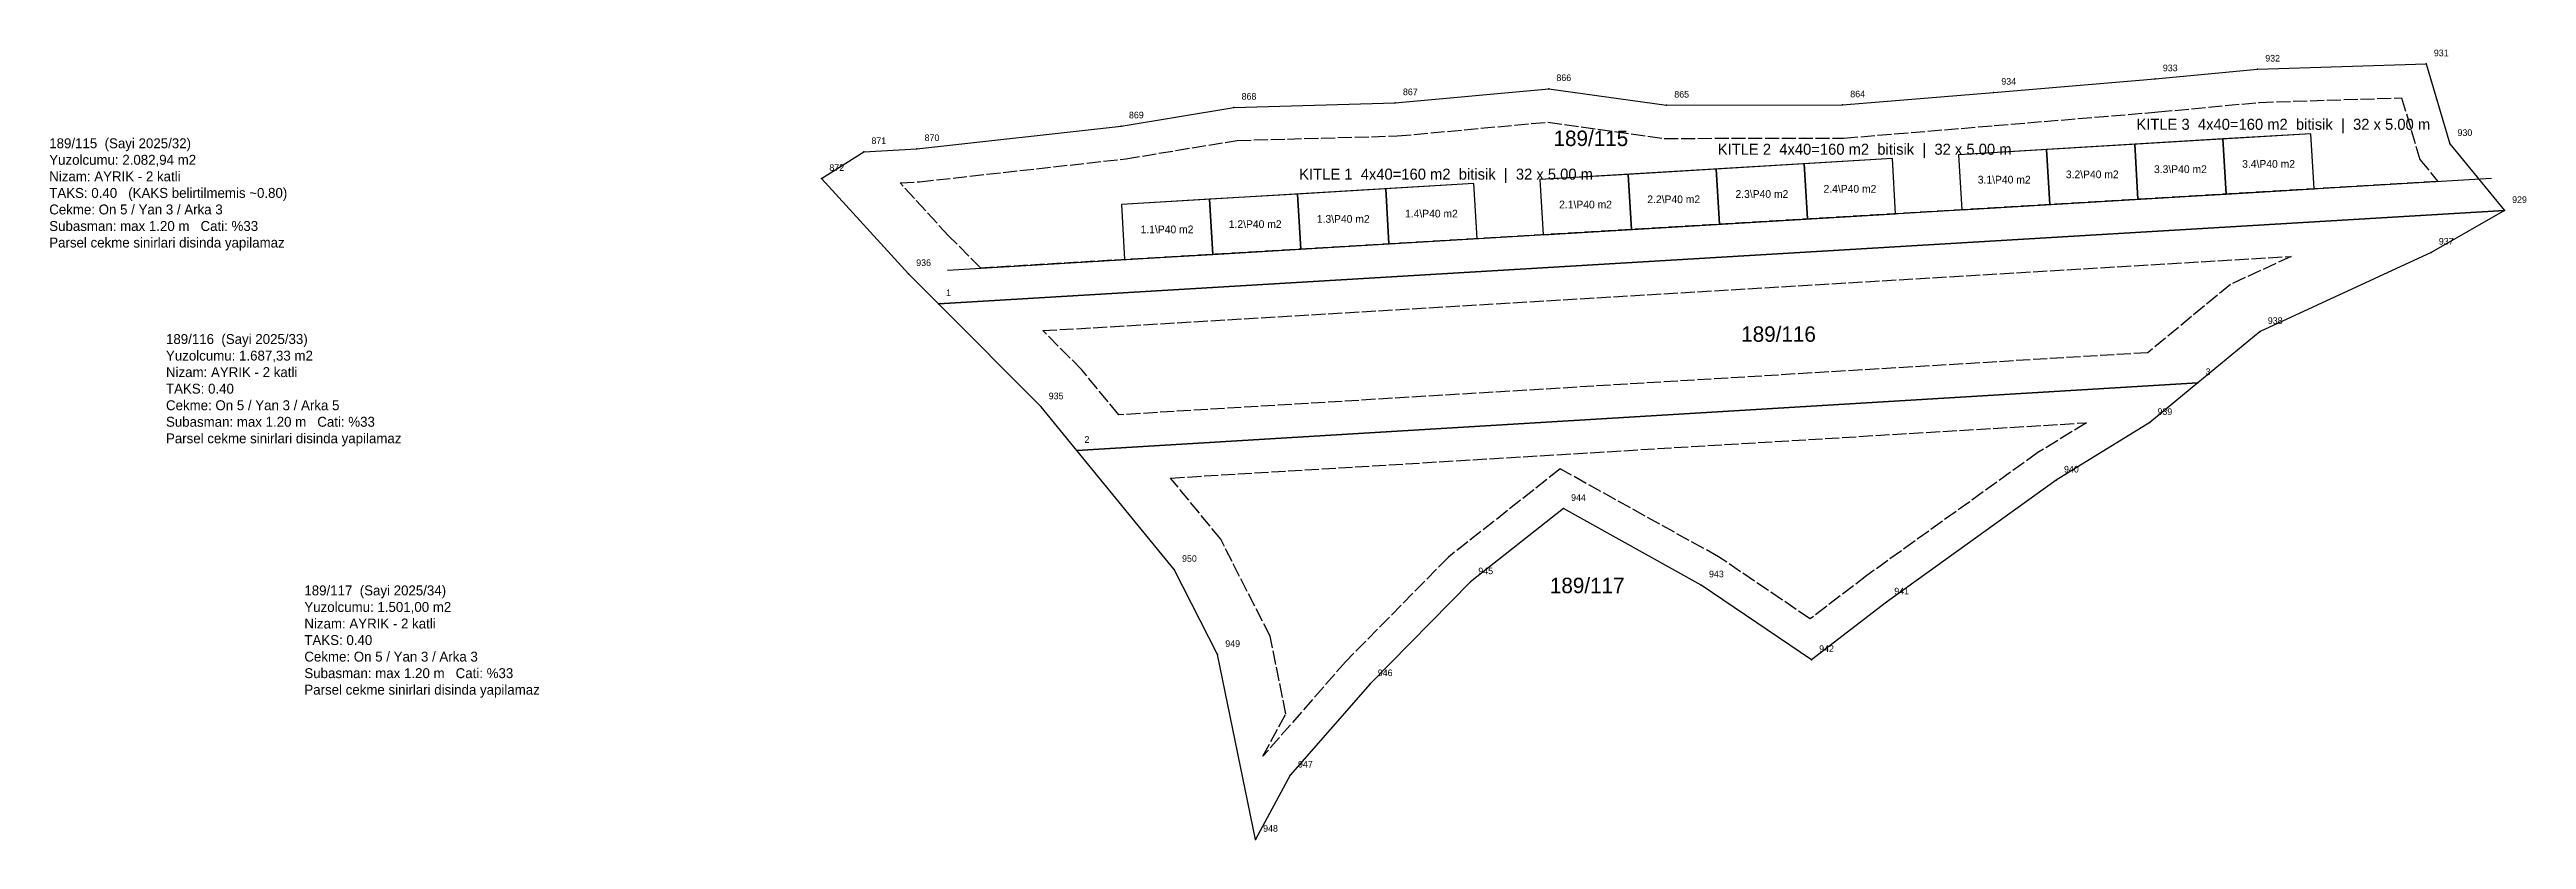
# Model space of a CAD drawing. Header units: metres. Extents: x 566327 to 566551, y 4178520 to 4178592.
import ezdxf
from ezdxf.enums import TextEntityAlignment as Align

# ---------------------------------------------------------------- set-up
doc = ezdxf.new("R2010")
doc.units = ezdxf.units.M
doc.linetypes.add('DASHED', pattern=[1.524, 1.27, -0.254])
for name, color, linetype in [('ADA_SINIR', 5, 'Continuous'), ('BINA_115', 1, 'Continuous'), ('BINA_NO_115', 7, 'Continuous'), ('CEKME_MESAFESI', 2, 'Continuous'), ('GUNEY_CEKME_115', 4, 'Continuous'), ('IMAR_NOTU', 4, 'Continuous'), ('KITLE_115', 6, 'Continuous'), ('NOKTA', 7, 'Continuous'), ('NOKTA_NO', 8, 'Continuous'), ('PARSEL_BOLME', 1, 'Continuous'), ('PARSEL_NO', 6, 'Continuous'), ('PARSEL_SINIR', 3, 'Continuous')]:
    doc.layers.add(name, color=color, linetype=linetype)

msp = doc.modelspace()

# ---------------------------------------------------------------- linework, layer by layer
at = {"layer": 'ADA_SINIR'}
msp.add_lwpolyline([(566396.58, 4178580.33), (566400.39, 4178582.76), (566405.21, 4178583.03), (566423.73, 4178585.09), (566433.94, 4178586.78), (566448.56, 4178587.19), (566462.47, 4178588.47), (566473.15, 4178586.97), (566489.1, 4178587), (566502.79, 4178588.14), (566517.43, 4178589.36), (566526.71, 4178590.24), (566541.99, 4178590.72), (566544.13, 4178583.49), (566549.08, 4178577.42), (566542.44, 4178573.64), (566526.94, 4178566.45), (566521.31, 4178561.81), (566516.94, 4178558.2), (566508.47, 4178552.98), (566493.09, 4178541.93), (566486.28, 4178536.71), (566476.3, 4178543.48), (566463.8, 4178550.41), (566455.39, 4178543.76), (566446.28, 4178534.52), (566439.05, 4178526.23), (566435.89, 4178520.41), (566432.46, 4178537.17), (566428.54, 4178544.88), (566419.7, 4178555.67), (566416.46, 4178559.62), (566407.16, 4178568.98), (566404.45, 4178571.7)], close=True, dxfattribs=at)
at = {"layer": 'BINA_115'}
for points in [[(566507.89, 4178577.98), (566515.87, 4178578.45), (566515.58, 4178583.44), (566507.59, 4178582.97)], [(566515.87, 4178578.45), (566523.86, 4178578.93), (566523.56, 4178583.92), (566515.58, 4178583.44)], [(566523.86, 4178578.93), (566531.85, 4178579.4), (566531.55, 4178584.39), (566523.56, 4178583.92)], [(566469.96, 4178575.72), (566477.94, 4178576.19), (566477.65, 4178581.19), (566469.66, 4178580.71)], [(566477.94, 4178576.19), (566485.93, 4178576.67), (566485.63, 4178581.66), (566477.65, 4178581.19)], [(566485.93, 4178576.67), (566493.91, 4178577.14), (566493.62, 4178582.14), (566485.63, 4178581.66)], [(566499.9, 4178577.5), (566507.89, 4178577.98), (566507.59, 4178582.97), (566499.61, 4178582.49)], [(566432.02, 4178573.46), (566440.01, 4178573.94), (566439.71, 4178578.93), (566431.73, 4178578.46)], [(566440.01, 4178573.94), (566447.99, 4178574.41), (566447.7, 4178579.4), (566439.71, 4178578.93)], [(566447.99, 4178574.41), (566455.98, 4178574.89), (566455.68, 4178579.88), (566447.7, 4178579.4)], [(566461.97, 4178575.24), (566469.96, 4178575.72), (566469.66, 4178580.71), (566461.67, 4178580.24)], [(566424.04, 4178572.99), (566432.02, 4178573.46), (566431.73, 4178578.46), (566423.74, 4178577.98)]]:
    msp.add_lwpolyline(points, close=True, dxfattribs=at)
at = {"layer": 'CEKME_MESAFESI', "linetype": 'DASHED'}
for points in [[(566405.46, 4178580.04), (566424.14, 4178582.12), (566434.23, 4178583.79), (566448.74, 4178584.19), (566462.4, 4178585.45), (566472.94, 4178583.97), (566489.23, 4178584), (566502.83, 4178585.13), (566517.7, 4178586.37), (566526.9, 4178587.24), (566539.77, 4178587.65), (566541.42, 4178582.06), (566543.05, 4178580.07), (566411, 4178572.21), (566408.07, 4178575.15), (566403.7, 4178579.94), (566405.46, 4178580.04)], [(566423.51, 4178558.91), (566420.17, 4178562.98), (566416.63, 4178566.54), (566529.75, 4178573.27), (566524.25, 4178570.72), (566516.76, 4178564.54), (566423.51, 4178558.91)], [(566486.17, 4178540.41), (566477.87, 4178546.04), (566463.51, 4178554), (566453.38, 4178546), (566444.08, 4178536.56), (566436.57, 4178527.95), (566438.66, 4178531.8), (566437.22, 4178538.83), (566432.75, 4178547.63), (566428.21, 4178553.18), (566511.21, 4178558.19), (566506.81, 4178555.48), (566491.3, 4178544.34), (566486.17, 4178540.41)]]:
    msp.add_lwpolyline(points, close=True, dxfattribs=at)
at = {"layer": 'GUNEY_CEKME_115'}
msp.add_line((566407.98, 4178572.03), (566547.9, 4178580.36), dxfattribs=at)
at = {"layer": 'KITLE_115'}
for points in [[(566499.9, 4178577.5), (566531.85, 4178579.4), (566531.55, 4178584.39), (566499.61, 4178582.49)], [(566461.97, 4178575.24), (566493.91, 4178577.14), (566493.62, 4178582.14), (566461.67, 4178580.24)], [(566424.04, 4178572.99), (566455.98, 4178574.89), (566455.68, 4178579.88), (566423.74, 4178577.98)]]:
    msp.add_lwpolyline(points, close=True, dxfattribs=at)
at = {"layer": 'NOKTA'}
for p in [(566526.71, 4178590.24), (566541.99, 4178590.72), (566462.47, 4178588.47), (566502.79, 4178588.14), (566517.43, 4178589.36), (566433.94, 4178586.78), (566448.56, 4178587.19), (566473.15, 4178586.97), (566489.1, 4178587), (566423.73, 4178585.09), (566544.13, 4178583.49), (566400.39, 4178582.76), (566405.21, 4178583.03), (566396.58, 4178580.33), (566549.08, 4178577.42), (566542.44, 4178573.64), (566404.45, 4178571.7), (566407.16, 4178568.98), (566526.94, 4178566.45), (566521.31, 4178561.81), (566416.46, 4178559.62), (566516.94, 4178558.2), (566419.7, 4178555.67), (566508.47, 4178552.98), (566463.8, 4178550.41), (566428.54, 4178544.88), (566455.39, 4178543.76), (566476.3, 4178543.48), (566493.09, 4178541.93), (566432.46, 4178537.17), (566486.28, 4178536.71), (566446.28, 4178534.52), (566439.05, 4178526.23), (566435.89, 4178520.41)]:
    msp.add_point(p, dxfattribs=at)
at = {"layer": 'PARSEL_BOLME'}
for p, q in [((566407.16, 4178568.98), (566549.08, 4178577.42)), ((566419.7, 4178555.67), (566521.31, 4178561.81))]:
    msp.add_line(p, q, dxfattribs=at)
at = {"layer": 'PARSEL_SINIR'}
for points in [[(566396.58, 4178580.33), (566400.39, 4178582.76), (566405.21, 4178583.03), (566423.73, 4178585.09), (566433.94, 4178586.78), (566448.56, 4178587.19), (566462.47, 4178588.47), (566473.15, 4178586.97), (566489.1, 4178587), (566502.79, 4178588.14), (566517.43, 4178589.36), (566526.71, 4178590.24), (566541.99, 4178590.72), (566544.13, 4178583.49), (566549.08, 4178577.42), (566407.16, 4178568.98), (566404.45, 4178571.7)], [(566407.16, 4178568.98), (566549.08, 4178577.42), (566542.44, 4178573.64), (566526.94, 4178566.45), (566521.31, 4178561.81), (566419.7, 4178555.67), (566416.46, 4178559.62)], [(566419.7, 4178555.67), (566521.31, 4178561.81), (566516.94, 4178558.2), (566508.47, 4178552.98), (566493.09, 4178541.93), (566486.28, 4178536.71), (566476.3, 4178543.48), (566463.8, 4178550.41), (566455.39, 4178543.76), (566446.28, 4178534.52), (566439.05, 4178526.23), (566435.89, 4178520.41), (566432.46, 4178537.17), (566428.54, 4178544.88)]]:
    msp.add_lwpolyline(points, close=True, dxfattribs=at)

# ---------------------------------------------------------------- texts
at = {"layer": 'BINA_NO_115'}
for s, p in [('KITLE 3  4x40=160 m2  bitisik  |  32 x 5.00 m', (566515.73, 4178584.75)), ('KITLE 2  4x40=160 m2  bitisik  |  32 x 5.00 m', (566477.79, 4178582.49)), ('KITLE 1  4x40=160 m2  bitisik  |  32 x 5.00 m', (566439.86, 4178580.23))]:
    msp.add_text(s, height=1, dxfattribs=at).set_placement(p)
for s, p in [('3.2\\P40 m2', (566511.73, 4178580.71)), ('3.3\\P40 m2', (566519.72, 4178581.18)), ('3.4\\P40 m2', (566527.71, 4178581.66)), ('2.2\\P40 m2', (566473.8, 4178578.45)), ('2.3\\P40 m2', (566481.79, 4178578.93)), ('2.4\\P40 m2', (566489.77, 4178579.4)), ('3.1\\P40 m2', (566503.75, 4178580.23)), ('1.2\\P40 m2', (566435.87, 4178576.2)), ('1.3\\P40 m2', (566443.85, 4178576.67)), ('1.4\\P40 m2', (566451.84, 4178577.15)), ('2.1\\P40 m2', (566465.81, 4178577.98)), ('1.1\\P40 m2', (566427.88, 4178575.72))]:
    msp.add_text(s, height=0.7, dxfattribs=at).set_placement(p, align=Align.MIDDLE_CENTER)
at = {"layer": 'IMAR_NOTU', "char_height": 0.9, "width": 60, "attachment_point": 1}
for s, insert in [('189/115  (Sayi 2025/32)\\PYuzolcumu: 2.082,94 m2\\PNizam: AYRIK - 2 katli\\PTAKS: 0.40   (KAKS belirtilmemis ~0.80)\\PCekme: On 5 / Yan 3 / Arka 3\\PSubasman: max 1.20 m   Cati: %33\\PParsel cekme sinirlari disinda yapilamaz', (566326.58, 4178583.98)), ('189/116  (Sayi 2025/33)\\PYuzolcumu: 1.687,33 m2\\PNizam: AYRIK - 2 katli\\PTAKS: 0.40\\PCekme: On 5 / Yan 3 / Arka 5\\PSubasman: max 1.20 m   Cati: %33\\PParsel cekme sinirlari disinda yapilamaz', (566337.16, 4178566.23)), ('189/117  (Sayi 2025/34)\\PYuzolcumu: 1.501,00 m2\\PNizam: AYRIK - 2 katli\\PTAKS: 0.40\\PCekme: On 5 / Yan 3 / Arka 3\\PSubasman: max 1.20 m   Cati: %33\\PParsel cekme sinirlari disinda yapilamaz', (566349.7, 4178543.44))]:
    msp.add_mtext(s, dxfattribs=dict(at, insert=insert))
at = {"layer": 'NOKTA_NO'}
for s, p in [('933', (566518.13, 4178590.06)), ('932', (566527.41, 4178590.94)), ('931', (566542.69, 4178591.42)), ('868', (566434.64, 4178587.48)), ('867', (566449.26, 4178587.89)), ('866', (566463.17, 4178589.17)), ('865', (566473.85, 4178587.67)), ('864', (566489.8, 4178587.7)), ('934', (566503.49, 4178588.84)), ('869', (566424.43, 4178585.79)), ('871', (566401.09, 4178583.46)), ('870', (566405.91, 4178583.73)), ('930', (566544.83, 4178584.19)), ('872', (566397.28, 4178581.03)), ('929', (566549.78, 4178578.12)), ('937', (566543.14, 4178574.34)), ('936', (566405.15, 4178572.4)), ('1', (566407.86, 4178569.68)), ('938', (566527.64, 4178567.15)), ('3', (566522.01, 4178562.51)), ('935', (566417.16, 4178560.32)), ('939', (566517.64, 4178558.9)), ('2', (566420.4, 4178556.37)), ('940', (566509.17, 4178553.68)), ('944', (566464.5, 4178551.11)), ('950', (566429.24, 4178545.58)), ('945', (566456.09, 4178544.46)), ('943', (566477, 4178544.18)), ('941', (566493.79, 4178542.63)), ('949', (566433.16, 4178537.87)), ('942', (566486.98, 4178537.41)), ('946', (566446.98, 4178535.22)), ('947', (566439.75, 4178526.93)), ('948', (566436.59, 4178521.11))]:
    msp.add_text(s, height=0.6, dxfattribs=at).set_placement(p)
at = {"layer": 'PARSEL_NO'}
for s, p in [('189/115', (566466.29, 4178583.98)), ('189/116', (566483.3, 4178566.23)), ('189/117', (566465.96, 4178543.44))]:
    msp.add_text(s, height=1.4, dxfattribs=at).set_placement(p, align=Align.MIDDLE_CENTER)

doc.saveas('drawing.dxf')
